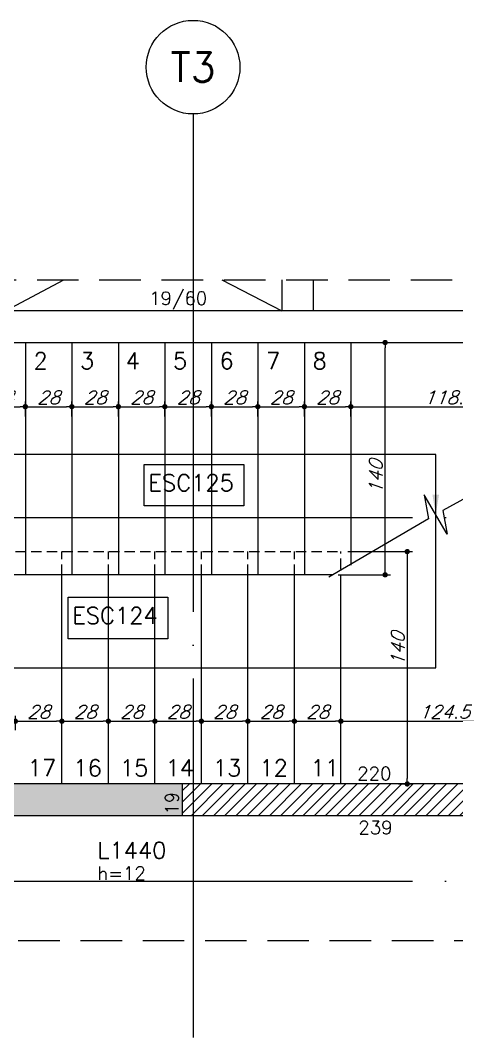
# Model space of a CAD drawing. Header units: millimetres. Extents: x -832 to 3668, y -1574 to 5296.
# Drawn here: x 3019 to 3282, y 862 to 1475 of the extents above; entities that cross this region are included whole.
import ezdxf
from ezdxf.enums import TextEntityAlignment as Align

# ---------------------------------------------------------------- set-up
doc = ezdxf.new("R2010")
doc.units = ezdxf.units.MM
doc.header["$LTSCALE"] = 50
doc.linetypes.add('DASHED', pattern=[0.75, 0.5, -0.25])
doc.linetypes.add('EIXO', pattern=[6.8, 6, -0.4, 0, -0.4])
for name, color, linetype in [('F-AUX', 2, 'Continuous'), ('F-AUX-RED', 1, 'Continuous'), ('F-COTAS', 106, 'Continuous'), ('F-EIXO', 12, 'EIXO'), ('F-ESC NUM', 2, 'Continuous'), ('F-ESC-PROJ', 1, 'Continuous'), ('F-ESCADAS', 2, 'Continuous'), ('F-LAJES-DIM', 2, 'Continuous'), ('F-LAJES-NOME', 4, 'Continuous'), ('F-PILARES-DIM', 172, 'Continuous'), ('F-PILARES-HACH', 174, 'Continuous'), ('F-PILARES-S', 170, 'Continuous'), ('F-TEXTO', 6, 'Continuous'), ('F-TEXTO ESCADA', 2, 'Continuous'), ('F-VIGAS', 3, 'Continuous'), ('F-VIGAS-DIM', 2, 'Continuous'), ('F-VÃO', 1, 'Continuous')]:
    doc.layers.add(name, color=color, linetype=linetype)
doc.layers.add('F-DESNIVEL-3', color=7, linetype='Continuous', true_color=0xd5c7ff)
doc.styles.add('5385-ARQ-PB-BAS-PLA-TER-TORRE-A-106-TXT$0$R60-75', font='romans.shx', dxfattribs={"height": 0.1125})
doc.styles.add('CP-TEXT-INCL', font='romans.shx', dxfattribs={"oblique": 20})
doc.styles.add('MCP', font='romans.shx')
doc.styles.add('ROMANS', font='romans.shx')
doc.dimstyles.new('CP-COTAS-50', dxfattribs={"dimscale": 0.64, "dimtxt": 12.5, "dimasz": 5, "dimexe": 5, "dimexo": 5, "dimgap": 2.5, "dimtad": 1, "dimdec": 1, "dimdsep": 46, "dimtxsty": 'CP-TEXT-INCL', "dimblk1": 'DOT', "dimblk2": 'DOT', "dimsah": 1, "dimcen": 9, "dimclrd": 256, "dimclre": 256, "dimclrt": 256, "dimadec": 0, "dimazin": 0, "dimtfac": 1, "dimtdec": 1, "dimtmove": 2, "dimatfit": 3, "dimldrblk": 'DOT', "dimfxl": 5, "dimtolj": 1, "dimarcsym": 0})
pattern_1 = [(0, (0, 0), (0, 6.985), [5.08, -1.905]), (90, (0, 0), (-6.985, 4e-16), [5.08, -1.905])]

# ---------------------------------------------------------------- blocks, each defined once
blk = doc.blocks.new('*U7')
at = {"layer": 'F-EIXO'}
blk.add_line((0, 0), (909.22, 0), dxfattribs=at)
at = {"layer": 'F-TEXTO', "style": 'ROMANS'}
blk.add_attdef('EIXO', text='', height=17.5, dxfattribs=at).set_placement((-28.21, 0), align=Align.MIDDLE_CENTER)
blk = doc.blocks.new('*U8')
at = {"layer": 'F-EIXO'}
blk.add_line((0, 0), (0, -556.59), dxfattribs=at)
at = {"layer": 'F-EIXO', "color": 2, "linetype": 'Continuous'}
blk.add_circle((0, 28.21), 28.21, dxfattribs=at)
at = {"layer": 'F-TEXTO', "style": 'ROMANS'}
blk.add_attdef('EIXO', text='', height=17.5, rotation=360, dxfattribs=at).set_placement((0, 28.21), align=Align.MIDDLE_CENTER)
blk = doc.blocks.new('_DOT')
at = {"color": 0, "linetype": 'ByBlock'}
blk.add_line((-0.5, 0), (-1, 0), dxfattribs=at)
at = {"color": 0, "linetype": 'ByBlock', "const_width": 0.5}
blk.add_lwpolyline([(-0.25, 0, 1), (0.25, 0, 1)], format="xyb", close=True, dxfattribs=at)
blk = doc.blocks.new('*D323')
at = {"layer": 'DEFPOINTS', "color": 0, "transparency": 16777216}
for p in [(3043.96, 1052.7), (3015.96, 1044.15), (3043.96, 1044.15)]:
    blk.add_point(p, dxfattribs=at)
at = {"layer": 'F-COTAS', "lineweight": -2, "transparency": 16777216}
for p, q in [((3015.96, 1047.35), (3015.96, 1055.9)), ((3043.96, 1047.35), (3043.96, 1055.9)), ((3019.16, 1052.7), (3040.76, 1052.7))]:
    blk.add_line(p, q, dxfattribs=at)
at = {"layer": 'F-COTAS', "lineweight": -2, "transparency": 16777216, "xscale": 3.2, "yscale": 3.2, "zscale": 3.2, "rotation": 180}
blk.add_blockref('_DOT', (3015.96, 1052.7), dxfattribs=at)
at = {"layer": 'F-COTAS', "lineweight": -2, "transparency": 16777216, "xscale": 3.2, "yscale": 3.2, "zscale": 3.2}
blk.add_blockref('_DOT', (3043.96, 1052.7), dxfattribs=at)
at = {"layer": 'F-COTAS', "transparency": 16777216, "insert": (3029.96, 1058.3), "char_height": 8, "attachment_point": 5, "style": 'CP-TEXT-INCL'}
blk.add_mtext('\\A1;28', dxfattribs=at)
blk = doc.blocks.new('*D324')
at = {"layer": 'DEFPOINTS', "color": 0, "transparency": 16777216}
for p in [(3071.96, 1052.7), (3043.96, 1044.15), (3071.96, 1044.15)]:
    blk.add_point(p, dxfattribs=at)
at = {"layer": 'F-COTAS', "lineweight": -2, "transparency": 16777216}
for p, q in [((3043.96, 1047.35), (3043.96, 1055.9)), ((3071.96, 1047.35), (3071.96, 1055.9)), ((3047.16, 1052.7), (3068.76, 1052.7))]:
    blk.add_line(p, q, dxfattribs=at)
at = {"layer": 'F-COTAS', "lineweight": -2, "transparency": 16777216, "xscale": 3.2, "yscale": 3.2, "zscale": 3.2, "rotation": 180}
blk.add_blockref('_DOT', (3043.96, 1052.7), dxfattribs=at)
at = {"layer": 'F-COTAS', "lineweight": -2, "transparency": 16777216, "xscale": 3.2, "yscale": 3.2, "zscale": 3.2}
blk.add_blockref('_DOT', (3071.96, 1052.7), dxfattribs=at)
at = {"layer": 'F-COTAS', "transparency": 16777216, "insert": (3057.96, 1058.3), "char_height": 8, "attachment_point": 5, "style": 'CP-TEXT-INCL'}
blk.add_mtext('\\A1;28', dxfattribs=at)
blk = doc.blocks.new('*D325')
at = {"layer": 'DEFPOINTS', "color": 0, "transparency": 16777216}
for p in [(3099.96, 1052.7), (3071.96, 1044.15), (3099.96, 1044.15)]:
    blk.add_point(p, dxfattribs=at)
at = {"layer": 'F-COTAS', "lineweight": -2, "transparency": 16777216}
for p, q in [((3071.96, 1047.35), (3071.96, 1055.9)), ((3099.96, 1047.35), (3099.96, 1055.9)), ((3075.16, 1052.7), (3096.76, 1052.7))]:
    blk.add_line(p, q, dxfattribs=at)
at = {"layer": 'F-COTAS', "lineweight": -2, "transparency": 16777216, "xscale": 3.2, "yscale": 3.2, "zscale": 3.2, "rotation": 180}
blk.add_blockref('_DOT', (3071.96, 1052.7), dxfattribs=at)
at = {"layer": 'F-COTAS', "lineweight": -2, "transparency": 16777216, "xscale": 3.2, "yscale": 3.2, "zscale": 3.2}
blk.add_blockref('_DOT', (3099.96, 1052.7), dxfattribs=at)
at = {"layer": 'F-COTAS', "transparency": 16777216, "insert": (3085.96, 1058.3), "char_height": 8, "attachment_point": 5, "style": 'CP-TEXT-INCL'}
blk.add_mtext('\\A1;28', dxfattribs=at)
blk = doc.blocks.new('*D326')
at = {"layer": 'DEFPOINTS', "color": 0, "transparency": 16777216}
for p in [(3127.96, 1052.7), (3099.96, 1044.15), (3127.96, 1044.15)]:
    blk.add_point(p, dxfattribs=at)
at = {"layer": 'F-COTAS', "lineweight": -2, "transparency": 16777216}
for p, q in [((3099.96, 1047.35), (3099.96, 1055.9)), ((3127.96, 1047.35), (3127.96, 1055.9)), ((3103.16, 1052.7), (3124.76, 1052.7))]:
    blk.add_line(p, q, dxfattribs=at)
at = {"layer": 'F-COTAS', "lineweight": -2, "transparency": 16777216, "xscale": 3.2, "yscale": 3.2, "zscale": 3.2, "rotation": 180}
blk.add_blockref('_DOT', (3099.96, 1052.7), dxfattribs=at)
at = {"layer": 'F-COTAS', "lineweight": -2, "transparency": 16777216, "xscale": 3.2, "yscale": 3.2, "zscale": 3.2}
blk.add_blockref('_DOT', (3127.96, 1052.7), dxfattribs=at)
at = {"layer": 'F-COTAS', "transparency": 16777216, "insert": (3113.96, 1058.3), "char_height": 8, "attachment_point": 5, "style": 'CP-TEXT-INCL'}
blk.add_mtext('\\A1;28', dxfattribs=at)
blk = doc.blocks.new('*D327')
at = {"layer": 'DEFPOINTS', "color": 0, "transparency": 16777216}
for p in [(3155.96, 1052.7), (3127.96, 1044.15), (3155.96, 1044.15)]:
    blk.add_point(p, dxfattribs=at)
at = {"layer": 'F-COTAS', "lineweight": -2, "transparency": 16777216}
for p, q in [((3127.96, 1047.35), (3127.96, 1055.9)), ((3155.96, 1047.35), (3155.96, 1055.9)), ((3131.16, 1052.7), (3152.76, 1052.7))]:
    blk.add_line(p, q, dxfattribs=at)
at = {"layer": 'F-COTAS', "lineweight": -2, "transparency": 16777216, "xscale": 3.2, "yscale": 3.2, "zscale": 3.2, "rotation": 180}
blk.add_blockref('_DOT', (3127.96, 1052.7), dxfattribs=at)
at = {"layer": 'F-COTAS', "lineweight": -2, "transparency": 16777216, "xscale": 3.2, "yscale": 3.2, "zscale": 3.2}
blk.add_blockref('_DOT', (3155.96, 1052.7), dxfattribs=at)
at = {"layer": 'F-COTAS', "transparency": 16777216, "insert": (3141.96, 1058.3), "char_height": 8, "attachment_point": 5, "style": 'CP-TEXT-INCL'}
blk.add_mtext('\\A1;28', dxfattribs=at)
blk = doc.blocks.new('*D328')
at = {"layer": 'DEFPOINTS', "color": 0, "transparency": 16777216}
for p in [(3183.96, 1052.7), (3155.96, 1044.15), (3183.96, 1044.15)]:
    blk.add_point(p, dxfattribs=at)
at = {"layer": 'F-COTAS', "lineweight": -2, "transparency": 16777216}
for p, q in [((3155.96, 1047.35), (3155.96, 1055.9)), ((3183.96, 1047.35), (3183.96, 1055.9)), ((3159.16, 1052.7), (3180.76, 1052.7))]:
    blk.add_line(p, q, dxfattribs=at)
at = {"layer": 'F-COTAS', "lineweight": -2, "transparency": 16777216, "xscale": 3.2, "yscale": 3.2, "zscale": 3.2, "rotation": 180}
blk.add_blockref('_DOT', (3155.96, 1052.7), dxfattribs=at)
at = {"layer": 'F-COTAS', "lineweight": -2, "transparency": 16777216, "xscale": 3.2, "yscale": 3.2, "zscale": 3.2}
blk.add_blockref('_DOT', (3183.96, 1052.7), dxfattribs=at)
at = {"layer": 'F-COTAS', "transparency": 16777216, "insert": (3169.96, 1058.3), "char_height": 8, "attachment_point": 5, "style": 'CP-TEXT-INCL'}
blk.add_mtext('\\A1;28', dxfattribs=at)
blk = doc.blocks.new('*D329')
at = {"layer": 'DEFPOINTS', "color": 0, "transparency": 16777216}
for p in [(3211.96, 1052.7), (3183.96, 1044.15), (3211.96, 1044.15)]:
    blk.add_point(p, dxfattribs=at)
at = {"layer": 'F-COTAS', "lineweight": -2, "transparency": 16777216}
for p, q in [((3183.96, 1047.35), (3183.96, 1055.9)), ((3211.96, 1047.35), (3211.96, 1055.9)), ((3187.16, 1052.7), (3208.76, 1052.7))]:
    blk.add_line(p, q, dxfattribs=at)
at = {"layer": 'F-COTAS', "lineweight": -2, "transparency": 16777216, "xscale": 3.2, "yscale": 3.2, "zscale": 3.2, "rotation": 180}
blk.add_blockref('_DOT', (3183.96, 1052.7), dxfattribs=at)
at = {"layer": 'F-COTAS', "lineweight": -2, "transparency": 16777216, "xscale": 3.2, "yscale": 3.2, "zscale": 3.2}
blk.add_blockref('_DOT', (3211.96, 1052.7), dxfattribs=at)
at = {"layer": 'F-COTAS', "transparency": 16777216, "insert": (3197.96, 1058.3), "char_height": 8, "attachment_point": 5, "style": 'CP-TEXT-INCL'}
blk.add_mtext('\\A1;28', dxfattribs=at)
blk = doc.blocks.new('*D330')
at = {"layer": 'DEFPOINTS', "color": 0, "transparency": 16777216}
for p in [(3336.46, 1052.7), (3336.46, 1049.23), (3211.96, 1044.15)]:
    blk.add_point(p, dxfattribs=at)
at = {"layer": 'F-COTAS', "lineweight": -2, "transparency": 16777216}
for p, q in [((3211.96, 1047.35), (3211.96, 1055.9)), ((3336.46, 1052.43), (3336.46, 1055.9)), ((3215.16, 1052.7), (3333.26, 1052.7))]:
    blk.add_line(p, q, dxfattribs=at)
at = {"layer": 'F-COTAS', "lineweight": -2, "transparency": 16777216, "xscale": 3.2, "yscale": 3.2, "zscale": 3.2, "rotation": 180}
blk.add_blockref('_DOT', (3211.96, 1052.7), dxfattribs=at)
at = {"layer": 'F-COTAS', "lineweight": -2, "transparency": 16777216, "xscale": 3.2, "yscale": 3.2, "zscale": 3.2}
blk.add_blockref('_DOT', (3336.46, 1052.7), dxfattribs=at)
at = {"layer": 'F-COTAS', "transparency": 16777216, "insert": (3274.21, 1058.3), "char_height": 8, "attachment_point": 5, "style": 'CP-TEXT-INCL'}
blk.add_mtext('\\A1;124.5', dxfattribs=at)
blk = doc.blocks.new('*D332')
at = {"layer": 'DEFPOINTS', "color": 0, "transparency": 16777216}
for p in [(3021.96, 1242.23), (2993.96, 1233.04), (3021.96, 1233.04)]:
    blk.add_point(p, dxfattribs=at)
at = {"layer": 'F-COTAS', "lineweight": -2, "transparency": 16777216}
for p, q in [((2993.96, 1236.24), (2993.96, 1245.43)), ((3021.96, 1236.24), (3021.96, 1245.43)), ((2997.16, 1242.23), (3018.76, 1242.23))]:
    blk.add_line(p, q, dxfattribs=at)
at = {"layer": 'F-COTAS', "lineweight": -2, "transparency": 16777216, "xscale": 3.2, "yscale": 3.2, "zscale": 3.2, "rotation": 180}
blk.add_blockref('_DOT', (2993.96, 1242.23), dxfattribs=at)
at = {"layer": 'F-COTAS', "lineweight": -2, "transparency": 16777216, "xscale": 3.2, "yscale": 3.2, "zscale": 3.2}
blk.add_blockref('_DOT', (3021.96, 1242.23), dxfattribs=at)
at = {"layer": 'F-COTAS', "transparency": 16777216, "insert": (3007.96, 1247.83), "char_height": 8, "attachment_point": 5, "style": 'CP-TEXT-INCL'}
blk.add_mtext('\\A1;28', dxfattribs=at)
blk = doc.blocks.new('*D333')
at = {"layer": 'DEFPOINTS', "color": 0, "transparency": 16777216}
for p in [(3049.96, 1242.23), (3021.96, 1233.04), (3049.96, 1233.04)]:
    blk.add_point(p, dxfattribs=at)
at = {"layer": 'F-COTAS', "lineweight": -2, "transparency": 16777216}
for p, q in [((3021.96, 1236.24), (3021.96, 1245.43)), ((3049.96, 1236.24), (3049.96, 1245.43)), ((3025.16, 1242.23), (3046.76, 1242.23))]:
    blk.add_line(p, q, dxfattribs=at)
at = {"layer": 'F-COTAS', "lineweight": -2, "transparency": 16777216, "xscale": 3.2, "yscale": 3.2, "zscale": 3.2, "rotation": 180}
blk.add_blockref('_DOT', (3021.96, 1242.23), dxfattribs=at)
at = {"layer": 'F-COTAS', "lineweight": -2, "transparency": 16777216, "xscale": 3.2, "yscale": 3.2, "zscale": 3.2}
blk.add_blockref('_DOT', (3049.96, 1242.23), dxfattribs=at)
at = {"layer": 'F-COTAS', "transparency": 16777216, "insert": (3035.96, 1247.83), "char_height": 8, "attachment_point": 5, "style": 'CP-TEXT-INCL'}
blk.add_mtext('\\A1;28', dxfattribs=at)
blk = doc.blocks.new('*D334')
at = {"layer": 'DEFPOINTS', "color": 0, "transparency": 16777216}
for p in [(3077.96, 1242.23), (3049.96, 1233.04), (3077.96, 1233.04)]:
    blk.add_point(p, dxfattribs=at)
at = {"layer": 'F-COTAS', "lineweight": -2, "transparency": 16777216}
for p, q in [((3049.96, 1236.24), (3049.96, 1245.43)), ((3077.96, 1236.24), (3077.96, 1245.43)), ((3053.16, 1242.23), (3074.76, 1242.23))]:
    blk.add_line(p, q, dxfattribs=at)
at = {"layer": 'F-COTAS', "lineweight": -2, "transparency": 16777216, "xscale": 3.2, "yscale": 3.2, "zscale": 3.2, "rotation": 180}
blk.add_blockref('_DOT', (3049.96, 1242.23), dxfattribs=at)
at = {"layer": 'F-COTAS', "lineweight": -2, "transparency": 16777216, "xscale": 3.2, "yscale": 3.2, "zscale": 3.2}
blk.add_blockref('_DOT', (3077.96, 1242.23), dxfattribs=at)
at = {"layer": 'F-COTAS', "transparency": 16777216, "insert": (3063.96, 1247.83), "char_height": 8, "attachment_point": 5, "style": 'CP-TEXT-INCL'}
blk.add_mtext('\\A1;28', dxfattribs=at)
blk = doc.blocks.new('*D335')
at = {"layer": 'DEFPOINTS', "color": 0, "transparency": 16777216}
for p in [(3105.96, 1242.23), (3077.96, 1233.04), (3105.96, 1233.04)]:
    blk.add_point(p, dxfattribs=at)
at = {"layer": 'F-COTAS', "lineweight": -2, "transparency": 16777216}
for p, q in [((3077.96, 1236.24), (3077.96, 1245.43)), ((3105.96, 1236.24), (3105.96, 1245.43)), ((3081.16, 1242.23), (3102.76, 1242.23))]:
    blk.add_line(p, q, dxfattribs=at)
at = {"layer": 'F-COTAS', "lineweight": -2, "transparency": 16777216, "xscale": 3.2, "yscale": 3.2, "zscale": 3.2, "rotation": 180}
blk.add_blockref('_DOT', (3077.96, 1242.23), dxfattribs=at)
at = {"layer": 'F-COTAS', "lineweight": -2, "transparency": 16777216, "xscale": 3.2, "yscale": 3.2, "zscale": 3.2}
blk.add_blockref('_DOT', (3105.96, 1242.23), dxfattribs=at)
at = {"layer": 'F-COTAS', "transparency": 16777216, "insert": (3091.96, 1247.83), "char_height": 8, "attachment_point": 5, "style": 'CP-TEXT-INCL'}
blk.add_mtext('\\A1;28', dxfattribs=at)
blk = doc.blocks.new('*D336')
at = {"layer": 'DEFPOINTS', "color": 0, "transparency": 16777216}
for p in [(3133.96, 1242.23), (3105.96, 1233.04), (3133.96, 1233.04)]:
    blk.add_point(p, dxfattribs=at)
at = {"layer": 'F-COTAS', "lineweight": -2, "transparency": 16777216}
for p, q in [((3105.96, 1236.24), (3105.96, 1245.43)), ((3133.96, 1236.24), (3133.96, 1245.43)), ((3109.16, 1242.23), (3130.76, 1242.23))]:
    blk.add_line(p, q, dxfattribs=at)
at = {"layer": 'F-COTAS', "lineweight": -2, "transparency": 16777216, "xscale": 3.2, "yscale": 3.2, "zscale": 3.2, "rotation": 180}
blk.add_blockref('_DOT', (3105.96, 1242.23), dxfattribs=at)
at = {"layer": 'F-COTAS', "lineweight": -2, "transparency": 16777216, "xscale": 3.2, "yscale": 3.2, "zscale": 3.2}
blk.add_blockref('_DOT', (3133.96, 1242.23), dxfattribs=at)
at = {"layer": 'F-COTAS', "transparency": 16777216, "insert": (3119.96, 1247.83), "char_height": 8, "attachment_point": 5, "style": 'CP-TEXT-INCL'}
blk.add_mtext('\\A1;28', dxfattribs=at)
blk = doc.blocks.new('*D337')
at = {"layer": 'DEFPOINTS', "color": 0, "transparency": 16777216}
for p in [(3336.46, 1242.23), (3217.96, 1235.82), (3336.46, 1230.66)]:
    blk.add_point(p, dxfattribs=at)
at = {"layer": 'F-COTAS', "lineweight": -2, "transparency": 16777216}
for p, q in [((3217.96, 1239.02), (3217.96, 1245.43)), ((3336.46, 1233.86), (3336.46, 1245.43)), ((3221.16, 1242.23), (3333.26, 1242.23))]:
    blk.add_line(p, q, dxfattribs=at)
at = {"layer": 'F-COTAS', "lineweight": -2, "transparency": 16777216, "xscale": 3.2, "yscale": 3.2, "zscale": 3.2, "rotation": 180}
blk.add_blockref('_DOT', (3217.96, 1242.23), dxfattribs=at)
at = {"layer": 'F-COTAS', "lineweight": -2, "transparency": 16777216, "xscale": 3.2, "yscale": 3.2, "zscale": 3.2}
blk.add_blockref('_DOT', (3336.46, 1242.23), dxfattribs=at)
at = {"layer": 'F-COTAS', "transparency": 16777216, "insert": (3277.21, 1247.83), "char_height": 8, "attachment_point": 5, "style": 'CP-TEXT-INCL'}
blk.add_mtext('\\A1;118.5', dxfattribs=at)
blk = doc.blocks.new('*D338')
at = {"layer": 'DEFPOINTS', "color": 0, "transparency": 16777216}
for p in [(3213.01, 1154.9), (3243.44, 1014.9), (3251.9, 1014.9)]:
    blk.add_point(p, dxfattribs=at)
at = {"layer": 'F-COTAS', "lineweight": -2, "transparency": 16777216}
for p, q in [((3216.21, 1154.9), (3255.1, 1154.9)), ((3251.9, 1151.7), (3251.9, 1018.1)), ((3246.64, 1014.9), (3255.1, 1014.9))]:
    blk.add_line(p, q, dxfattribs=at)
at = {"layer": 'F-COTAS', "lineweight": -2, "transparency": 16777216, "xscale": 3.2, "yscale": 3.2, "zscale": 3.2}
for p, rotation in [((3251.9, 1154.9), 90), ((3251.9, 1014.9), 270)]:
    blk.add_blockref('_DOT', p, dxfattribs=dict(at, rotation=rotation))
at = {"layer": 'F-COTAS', "transparency": 16777216, "insert": (3246.3, 1096.14), "char_height": 8, "attachment_point": 5, "rotation": 90, "style": 'CP-TEXT-INCL'}
blk.add_mtext('\\A1;140', dxfattribs=at)
blk = doc.blocks.new('*D339')
at = {"layer": 'DEFPOINTS', "color": 0, "transparency": 16777216}
for p in [(3228.75, 1280.9), (3238.57, 1280.9), (3207.01, 1140.9)]:
    blk.add_point(p, dxfattribs=at)
at = {"layer": 'F-COTAS', "lineweight": -2, "transparency": 16777216}
for p, q in [((3231.95, 1280.9), (3241.77, 1280.9)), ((3238.57, 1144.1), (3238.57, 1277.7)), ((3210.21, 1140.9), (3241.77, 1140.9))]:
    blk.add_line(p, q, dxfattribs=at)
at = {"layer": 'F-COTAS', "lineweight": -2, "transparency": 16777216, "xscale": 3.2, "yscale": 3.2, "zscale": 3.2}
for p, rotation in [((3238.57, 1280.9), 90), ((3238.57, 1140.9), 270)]:
    blk.add_blockref('_DOT', p, dxfattribs=dict(at, rotation=rotation))
at = {"layer": 'F-COTAS', "transparency": 16777216, "insert": (3232.97, 1199.83), "char_height": 8, "attachment_point": 5, "rotation": 90, "style": 'CP-TEXT-INCL'}
blk.add_mtext('\\A1;140', dxfattribs=at)
blk = doc.blocks.new('*D340')
at = {"layer": 'DEFPOINTS', "color": 0, "transparency": 16777216}
for p in [(3161.96, 1242.23), (3133.96, 1233.04), (3161.96, 1233.04)]:
    blk.add_point(p, dxfattribs=at)
at = {"layer": 'F-COTAS', "lineweight": -2, "transparency": 16777216}
for p, q in [((3133.96, 1236.24), (3133.96, 1245.43)), ((3161.96, 1236.24), (3161.96, 1245.43)), ((3137.16, 1242.23), (3158.76, 1242.23))]:
    blk.add_line(p, q, dxfattribs=at)
at = {"layer": 'F-COTAS', "lineweight": -2, "transparency": 16777216, "xscale": 3.2, "yscale": 3.2, "zscale": 3.2, "rotation": 180}
blk.add_blockref('_DOT', (3133.96, 1242.23), dxfattribs=at)
at = {"layer": 'F-COTAS', "lineweight": -2, "transparency": 16777216, "xscale": 3.2, "yscale": 3.2, "zscale": 3.2}
blk.add_blockref('_DOT', (3161.96, 1242.23), dxfattribs=at)
at = {"layer": 'F-COTAS', "transparency": 16777216, "insert": (3147.96, 1247.83), "char_height": 8, "attachment_point": 5, "style": 'CP-TEXT-INCL'}
blk.add_mtext('\\A1;28', dxfattribs=at)
blk = doc.blocks.new('*D341')
at = {"layer": 'DEFPOINTS', "color": 0, "transparency": 16777216}
for p in [(3189.96, 1242.23), (3161.96, 1233.04), (3189.96, 1233.04)]:
    blk.add_point(p, dxfattribs=at)
at = {"layer": 'F-COTAS', "lineweight": -2, "transparency": 16777216}
for p, q in [((3161.96, 1236.24), (3161.96, 1245.43)), ((3189.96, 1236.24), (3189.96, 1245.43)), ((3165.16, 1242.23), (3186.76, 1242.23))]:
    blk.add_line(p, q, dxfattribs=at)
at = {"layer": 'F-COTAS', "lineweight": -2, "transparency": 16777216, "xscale": 3.2, "yscale": 3.2, "zscale": 3.2, "rotation": 180}
blk.add_blockref('_DOT', (3161.96, 1242.23), dxfattribs=at)
at = {"layer": 'F-COTAS', "lineweight": -2, "transparency": 16777216, "xscale": 3.2, "yscale": 3.2, "zscale": 3.2}
blk.add_blockref('_DOT', (3189.96, 1242.23), dxfattribs=at)
at = {"layer": 'F-COTAS', "transparency": 16777216, "insert": (3175.96, 1247.83), "char_height": 8, "attachment_point": 5, "style": 'CP-TEXT-INCL'}
blk.add_mtext('\\A1;28', dxfattribs=at)
blk = doc.blocks.new('*D342')
at = {"layer": 'DEFPOINTS', "color": 0, "transparency": 16777216}
for p in [(3217.96, 1242.23), (3189.96, 1233.04), (3217.96, 1233.04)]:
    blk.add_point(p, dxfattribs=at)
at = {"layer": 'F-COTAS', "lineweight": -2, "transparency": 16777216}
for p, q in [((3189.96, 1236.24), (3189.96, 1245.43)), ((3217.96, 1236.24), (3217.96, 1245.43)), ((3193.16, 1242.23), (3214.76, 1242.23))]:
    blk.add_line(p, q, dxfattribs=at)
at = {"layer": 'F-COTAS', "lineweight": -2, "transparency": 16777216, "xscale": 3.2, "yscale": 3.2, "zscale": 3.2, "rotation": 180}
blk.add_blockref('_DOT', (3189.96, 1242.23), dxfattribs=at)
at = {"layer": 'F-COTAS', "lineweight": -2, "transparency": 16777216, "xscale": 3.2, "yscale": 3.2, "zscale": 3.2}
blk.add_blockref('_DOT', (3217.96, 1242.23), dxfattribs=at)
at = {"layer": 'F-COTAS', "transparency": 16777216, "insert": (3203.96, 1247.83), "char_height": 8, "attachment_point": 5, "style": 'CP-TEXT-INCL'}
blk.add_mtext('\\A1;28', dxfattribs=at)

msp = doc.modelspace()

# ---------------------------------------------------------------- hatches: boundary and pattern name
h = msp.add_hatch()
h.set_pattern_fill('ANGLE', color=256)
h.set_pattern_definition(pattern_1)
h.paths.add_polyline_path([(3095.69, 1297.81), (3137.22, 1297.81), (3137.22, 1316.09), (3095.69, 1316.09)], flags=9)
h = msp.add_hatch()
h.set_pattern_fill('ANGLE', color=256)
h.set_pattern_definition(pattern_1)
h.paths.add_polyline_path([(3022.81, 1262.41), (3044, 1262.41), (3044, 1277.41), (3022.81, 1277.41)], flags=9)
h = msp.add_hatch()
h.set_pattern_fill('ANGLE', color=256)
h.set_pattern_definition(pattern_1)
h.paths.add_polyline_path([(3050.81, 1262.41), (3072, 1262.41), (3072, 1277.41), (3050.81, 1277.41)], flags=9)
h = msp.add_hatch()
h.set_pattern_fill('ANGLE', color=256)
h.set_pattern_definition(pattern_1)
h.paths.add_polyline_path([(3078.33, 1262.41), (3100, 1262.41), (3100, 1277.41), (3078.33, 1277.41)], flags=9)
h = msp.add_hatch()
h.set_pattern_fill('ANGLE', color=256)
h.set_pattern_definition(pattern_1)
h.paths.add_polyline_path([(3106.81, 1262.41), (3128, 1262.41), (3128, 1277.41), (3106.81, 1277.41)], flags=9)
h = msp.add_hatch()
h.set_pattern_fill('ANGLE', color=256)
h.set_pattern_definition(pattern_1)
h.paths.add_polyline_path([(3134.81, 1262.41), (3156, 1262.41), (3156, 1277.41), (3134.81, 1277.41)], flags=9)
h = msp.add_hatch()
h.set_pattern_fill('ANGLE', color=256)
h.set_pattern_definition(pattern_1)
h.paths.add_polyline_path([(3162.81, 1262.41), (3184, 1262.41), (3184, 1277.41), (3162.81, 1277.41)], flags=9)
h = msp.add_hatch()
h.set_pattern_fill('ANGLE', color=256)
h.set_pattern_definition(pattern_1)
h.paths.add_polyline_path([(3190.81, 1262.41), (3212, 1262.41), (3212, 1277.41), (3190.81, 1277.41)], flags=9)
h = msp.add_hatch()
h.set_pattern_fill('ANGLE', color=256)
h.set_pattern_definition(pattern_1)
h.paths.add_polyline_path([(3219.28, 1262.41), (3240, 1262.41), (3240, 1277.41), (3219.28, 1277.41)], flags=9)
h = msp.add_hatch()
h.set_pattern_fill('ANGLE', color=256)
h.set_pattern_definition(pattern_1)
h.paths.add_polyline_path([(3138.99, 1219.06), (3193.52, 1219.06), (3193.52, 1234.06), (3138.99, 1234.06)], flags=9)
h = msp.add_hatch()
h.set_pattern_fill('ANGLE', color=256)
h.set_pattern_definition(pattern_1)
h.paths.add_polyline_path([(3138.99, 1090.56), (3193.04, 1090.56), (3193.04, 1105.56), (3138.99, 1105.56)], flags=9)
h = msp.add_hatch()
h.set_pattern_fill('ANGLE', color=256)
h.set_pattern_definition(pattern_1)
h.paths.add_polyline_path([(3024.71, 1017.52), (3044, 1017.52), (3044, 1032.52), (3024.71, 1032.52)], flags=9)
h = msp.add_hatch()
h.set_pattern_fill('ANGLE', color=256)
h.set_pattern_definition(pattern_1)
h.paths.add_polyline_path([(3052.24, 1017.52), (3072, 1017.52), (3072, 1032.52), (3052.24, 1032.52)], flags=9)
h = msp.add_hatch()
h.set_pattern_fill('ANGLE', color=256)
h.set_pattern_definition(pattern_1)
h.paths.add_polyline_path([(3080.24, 1017.52), (3100, 1017.52), (3100, 1032.52), (3080.24, 1032.52)], flags=9)
h = msp.add_hatch()
h.set_pattern_fill('ANGLE', color=256)
h.set_pattern_definition(pattern_1)
h.paths.add_polyline_path([(3108.24, 1017.52), (3128, 1017.52), (3128, 1032.52), (3108.24, 1032.52)], flags=9)
h = msp.add_hatch()
h.set_pattern_fill('ANGLE', color=256)
h.set_pattern_definition(pattern_1)
h.paths.add_polyline_path([(3136.24, 1017.52), (3156, 1017.52), (3156, 1032.52), (3136.24, 1032.52)], flags=9)
h = msp.add_hatch()
h.set_pattern_fill('ANGLE', color=256)
h.set_pattern_definition(pattern_1)
h.paths.add_polyline_path([(3163.76, 1017.52), (3184, 1017.52), (3184, 1032.52), (3163.76, 1032.52)], flags=9)
h = msp.add_hatch()
h.set_pattern_fill('ANGLE', color=256)
h.set_pattern_definition(pattern_1)
h.paths.add_polyline_path([(3192.24, 1017.52), (3212, 1017.52), (3212, 1032.52), (3192.24, 1032.52)], flags=9)
h = msp.add_hatch()
h.set_pattern_fill('ANGLE', color=256)
h.set_pattern_definition(pattern_1)
h.paths.add_polyline_path([(3220.94, 1015.15), (3245.51, 1015.15), (3245.51, 1027.15), (3220.94, 1027.15)], flags=9)
h = msp.add_hatch()
h.set_pattern_fill('ANGLE', color=256)
h.set_pattern_definition(pattern_1)
h.paths.add_polyline_path([(3116.21, 996.68), (3116.21, 1012.11), (3104.21, 1012.11), (3104.21, 996.68)], flags=9)
h = msp.add_hatch()
h.set_pattern_fill('ANGLE', color=256)
h.set_pattern_definition(pattern_1)
h.paths.add_polyline_path([(3221.6, 982.65), (3245.79, 982.65), (3245.79, 994.65), (3221.6, 994.65)], flags=9)
h = msp.add_hatch()
h.set_pattern_fill('ANGLE', color=256)
h.set_pattern_definition(pattern_1)
h.paths.add_polyline_path([(3064.72, 967.41), (3112.57, 967.41), (3112.57, 982.41), (3064.72, 982.41)], flags=9)
h = msp.add_hatch()
h.set_pattern_fill('ANGLE', color=256)
h.set_pattern_definition(pattern_1)
h.paths.add_polyline_path([(3064.84, 955.05), (3098.55, 955.05), (3098.55, 967.05), (3064.84, 967.05)], flags=9)
at = {"layer": 'F-PILARES-HACH', "linetype": 'Continuous'}
h = msp.add_hatch(dxfattribs=at)
h.set_pattern_fill('ANSI31', color=256, scale=1.5, style=0)
h.set_pattern_definition([(45, (2740.456, 971.398), (-3.367596, 3.367596), [])])
h.paths.add_polyline_path([(3355.46, 1318.57), (3336.46, 1318.57), (3336.46, 1014.9), (3116.46, 1014.9), (3116.46, 995.9), (3355.46, 995.9)])

# ---------------------------------------------------------------- linework, layer by layer
at = {"layer": 'F-AUX', "color": 1}
for points in [[(2959.96, 1084.9), (3269.06, 1084.9), (3269.06, 1213.4), (2992.96, 1213.4)], [(3334.4, 1213.12), (3273.37, 1179.75), (3276, 1165.37), (3262.11, 1189.08), (3264.74, 1174.7), (3204.72, 1139.55)]]:
    msp.add_lwpolyline(points, dxfattribs=at)
msp.add_solid([(3267.06, 1189.23), (3269.06, 1177.23), (3271.06, 1189.23)], dxfattribs=at)
at = {"layer": 'F-AUX-RED', "color": 1, "linetype": 'DASHED'}
msp.add_lwpolyline([(2691.49, 1318.57), (3417.68, 1318.57), (3417.68, 920.29), (2691.49, 920.29)], close=True, dxfattribs=at)
at = {"layer": 'F-DESNIVEL-3', "linetype": 'Continuous'}
for points in [[(2927.96, 995.9), (3116.36, 995.9), (3116.36, 1014.9)], [(2927.96, 995.9), (3116.36, 1014.9), (2927.96, 1014.9)]]:
    msp.add_solid(points, dxfattribs=at)
at = {"layer": 'F-ESC-PROJ', "linetype": 'DASHED', "ltscale": 0.25}
for points in [[(2987.96, 1140.9), (2987.96, 1154.9), (3212.01, 1154.9)], [(3044.01, 1140.9), (3044.01, 1154.9)], [(3072.01, 1140.9), (3072.01, 1154.9)], [(3100.01, 1140.9), (3100.01, 1154.9)], [(3128.01, 1140.9), (3128.01, 1154.9)], [(3156.01, 1140.9), (3156.01, 1154.9)], [(3184.01, 1140.9), (3184.01, 1154.9)], [(3212.01, 1144.41), (3212.01, 1154.9)]]:
    msp.add_lwpolyline(points, dxfattribs=at)
at = {"layer": 'F-ESCADAS', "linetype": 'Continuous'}
for points in [[(3021.96, 1280.9), (3021.96, 1140.9)], [(3049.96, 1280.9), (3049.96, 1140.9)], [(3077.96, 1280.9), (3077.96, 1140.9)], [(3105.96, 1280.9), (3105.96, 1140.9)], [(3133.96, 1280.9), (3133.96, 1140.9)], [(3161.96, 1280.9), (3161.96, 1140.9)], [(3189.96, 1280.9), (3189.96, 1140.9)], [(3217.96, 1280.9), (3217.96, 1146.72)], [(3207.01, 1140.9), (2960.96, 1140.9)], [(3043.96, 1014.9), (3043.96, 1140.9)], [(3071.96, 1014.9), (3071.96, 1140.9)], [(3099.96, 1014.9), (3099.96, 1140.9)], [(3127.96, 1014.9), (3127.96, 1140.9)], [(3155.96, 1014.9), (3155.96, 1140.9)], [(3183.96, 1014.9), (3183.96, 1140.9)], [(3211.96, 1014.9), (3211.96, 1140.9)]]:
    msp.add_lwpolyline(points, dxfattribs=at)
at = {"layer": 'F-PILARES-S', "linetype": 'Continuous'}
msp.add_lwpolyline([(3336.46, 1318.57), (3336.46, 1014.9), (3116.46, 1014.9), (3116.46, 995.9), (3355.46, 995.9)], dxfattribs=at)
at = {"layer": 'F-TEXTO ESCADA', "color": 1}
for points in [[(3093.49, 1182.4), (3093.49, 1207.4), (3153.49, 1207.4), (3153.49, 1182.4), (3093.49, 1182.4)], [(3047.65, 1102.4), (3047.65, 1127.4), (3107.65, 1127.4), (3107.65, 1102.4), (3047.65, 1102.4)]]:
    msp.add_lwpolyline(points, dxfattribs=at)
at = {"layer": 'F-VIGAS'}
for points in [[(3176.46, 1318.57), (3176.46, 1299.9)], [(3195.46, 1299.9), (3195.46, 1318.57)], [(3176.46, 1299.9), (3008.96, 1299.9)], [(3195.46, 1299.9), (3176.46, 1299.9)], [(3336.46, 1299.9), (3195.46, 1299.9)], [(2999.46, 1280.9), (3185.96, 1280.9)], [(3185.96, 1280.9), (3336.46, 1280.9)], [(3116.46, 1014.9), (2927.96, 1014.9)], [(2934.96, 995.9), (3116.46, 995.9)]]:
    msp.add_lwpolyline(points, dxfattribs=at)
at = {"layer": 'F-VÃO'}
for p, q in [((3009.96, 1299.9), (3045.12, 1318.57)), ((3140.29, 1318.57), (3176.46, 1299.9))]:
    msp.add_line(p, q, dxfattribs=at)

# ---------------------------------------------------------------- block references
at = {"layer": 'F-EIXO', "linetype": 'Continuous'}
msp.add_blockref('*U8', (3122.96, 1418.6), dxfattribs=at).add_auto_attribs({'EIXO': 'T3'})
for p in [(2614.89, 1175.4), (2614.89, 956.4)]:
    msp.add_blockref('*U7', p, dxfattribs=at)

# ---------------------------------------------------------------- texts
at = {"layer": 'F-ESC NUM', "style": '5385-ARQ-PB-BAS-PLA-TER-TORRE-A-106-TXT$0$R60-75'}
for s, p in [('2', (3026.88, 1264.91)), ('3', (3054.88, 1264.91)), ('4', (3082.4, 1264.91)), ('5', (3110.88, 1264.91)), ('6', (3138.88, 1264.91)), ('7', (3166.88, 1264.91)), ('8', (3194.88, 1264.91)), ('17', (3023.38, 1019.57)), ('16', (3050.88, 1019.57)), ('15', (3078.88, 1019.57)), ('14', (3106.4, 1019.57)), ('13', (3134.88, 1019.57)), ('12', (3162.89, 1019.56)), ('11', (3193.76, 1019.55))]:
    msp.add_text(s, height=10, dxfattribs=at).set_placement(p)
at = {"layer": 'F-LAJES-DIM', "linetype": 'Continuous', "style": 'MCP'}
msp.add_text('h=12', height=8, dxfattribs=at).set_placement((3065.31, 957.05))
at = {"layer": 'F-LAJES-NOME', "linetype": 'Continuous', "style": 'MCP'}
msp.add_text('L1440', height=10, dxfattribs=at).set_placement((3065.31, 969.91))
at = {"layer": 'F-PILARES-DIM', "linetype": 'Continuous', "style": 'MCP'}
for s, p in [('220', (3221.79, 1017.15)), ('239', (3222.46, 984.65))]:
    msp.add_text(s, height=8, dxfattribs=at).set_placement(p)
msp.add_text('19', height=8, rotation=90, dxfattribs=at).set_placement((3114.21, 996.4))
at = {"layer": 'F-TEXTO ESCADA', "style": 'ROMANS'}
for s, p in [('ESC125', (3096.08, 1191.36)), ('ESC124', (3050.23, 1111.36))]:
    msp.add_text(s, height=10, dxfattribs=at).set_placement(p)
at = {"layer": 'F-VIGAS-DIM', "linetype": 'Continuous', "style": 'MCP'}
msp.add_text('19/60', height=8, dxfattribs=at).set_placement((3096.46, 1303.52))

# ---------------------------------------------------------------- dimensions: what is measured, and where the dimension line sits
at = {"layer": 'F-COTAS'}
for base, p1, p2, picture, middle in [((3238.57, 1280.9), (3207.01, 1140.9), (3228.75, 1280.9), '*D339', (3232.97, 1199.83)), ((3251.9, 1014.9), (3213.01, 1154.9), (3243.44, 1014.9), '*D338', (3246.3, 1096.14))]:
    dim = msp.add_linear_dim(base=base, p1=p1, p2=p2, angle=90, dimstyle='CP-COTAS-50', dxfattribs=at)
    dim.commit()
    dim.dimension.update_dxf_attribs({"geometry": picture, "text_midpoint": middle, "dimtype": 160})
for base, p1, p2, picture, middle in [((3021.96, 1242.23), (2993.96, 1233.04), (3021.96, 1233.04), '*D332', (3007.96, 1247.83)), ((3049.96, 1242.23), (3021.96, 1233.04), (3049.96, 1233.04), '*D333', (3035.96, 1247.83)), ((3077.96, 1242.23), (3049.96, 1233.04), (3077.96, 1233.04), '*D334', (3063.96, 1247.83)), ((3105.96, 1242.23), (3077.96, 1233.04), (3105.96, 1233.04), '*D335', (3091.96, 1247.83)), ((3133.96, 1242.23), (3105.96, 1233.04), (3133.96, 1233.04), '*D336', (3119.96, 1247.83)), ((3161.96, 1242.23), (3133.96, 1233.04), (3161.96, 1233.04), '*D340', (3147.96, 1247.83)), ((3189.96, 1242.23), (3161.96, 1233.04), (3189.96, 1233.04), '*D341', (3175.96, 1247.83)), ((3217.96, 1242.23), (3189.96, 1233.04), (3217.96, 1233.04), '*D342', (3203.96, 1247.83)), ((3336.46, 1242.23), (3217.96, 1235.82), (3336.46, 1230.66), '*D337', (3277.21, 1247.83)), ((3043.96, 1052.7), (3015.96, 1044.15), (3043.96, 1044.15), '*D323', (3029.96, 1058.3)), ((3071.96, 1052.7), (3043.96, 1044.15), (3071.96, 1044.15), '*D324', (3057.96, 1058.3)), ((3099.96, 1052.7), (3071.96, 1044.15), (3099.96, 1044.15), '*D325', (3085.96, 1058.3)), ((3127.96, 1052.7), (3099.96, 1044.15), (3127.96, 1044.15), '*D326', (3113.96, 1058.3)), ((3155.96, 1052.7), (3127.96, 1044.15), (3155.96, 1044.15), '*D327', (3141.96, 1058.3)), ((3183.96, 1052.7), (3155.96, 1044.15), (3183.96, 1044.15), '*D328', (3169.96, 1058.3)), ((3211.96, 1052.7), (3183.96, 1044.15), (3211.96, 1044.15), '*D329', (3197.96, 1058.3)), ((3336.46, 1052.7), (3211.96, 1044.15), (3336.46, 1049.23), '*D330', (3274.21, 1058.3))]:
    dim = msp.add_linear_dim(base=base, p1=p1, p2=p2, dimstyle='CP-COTAS-50', override={"dimfxl": 2.5}, dxfattribs=at)
    dim.commit()
    dim.dimension.update_dxf_attribs({"geometry": picture, "text_midpoint": middle})

doc.saveas('drawing.dxf')
